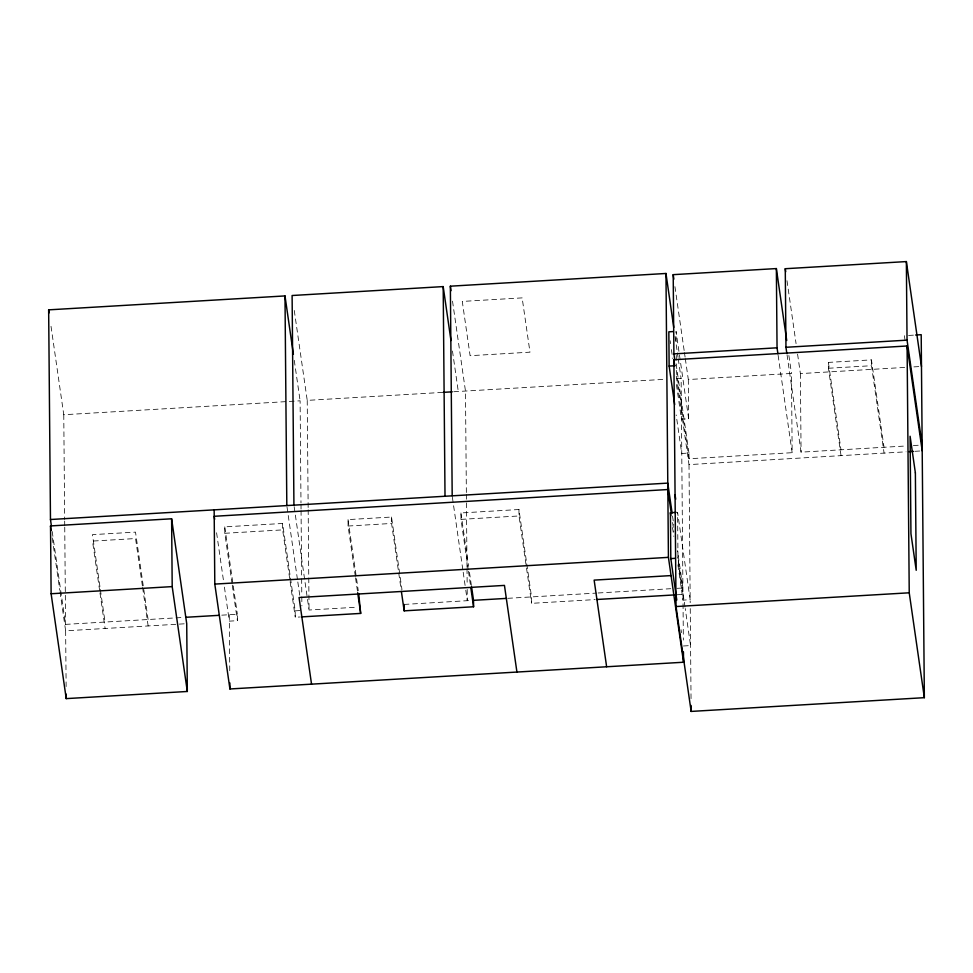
<?xml version="1.0" encoding="UTF-8"?>
<svg xmlns="http://www.w3.org/2000/svg" width="973" height="973" viewBox="0 0 973 973"><rect width="100%" height="100%" fill="white"/><g stroke="black" fill="none" stroke-linecap="round" stroke-linejoin="round"><path stroke-width="0.73" stroke-dasharray="4.87 3.65" d="M908.587 335.43L914.194 335.101M841.037 455.644L828.437 368.256L828.388 362.406L871.443 359.876L884.031 447.264M828.437 368.256L871.492 365.714L884.092 453.114M51.022 326.332L63.768 414.729L300.11 400.803L300.985 502.968M294.272 310.484L307.225 400.377L443.189 392.362M453.771 391.742L665.994 379.239M676.551 378.606L681.136 378.339L683.35 640.076M685.296 358.551L688.325 379.531L791.475 373.45L792.156 452.688L689.006 458.757L676.271 370.372M797.58 354.111L800.39 373.596L904.829 367.429M913.902 366.894L921.48 366.456M688.325 379.531L688.665 418.791L681.428 419.217L676.308 383.666M689.006 458.757L688.957 453.053L681.732 453.479L676.174 414.96M787.035 354.78L801.071 452.153L906.033 445.975M913.355 445.537L919.23 445.196M676.271 376.21L689.006 464.608L906.082 451.813M914.875 451.302L920.738 450.949M232.061 583.654L224.812 533.289L224.751 526.867L282.608 523.462L295.196 610.849L295.257 617.271L299.708 617.004M355.34 576.381L348.079 526.028L348.03 519.606L391.523 517.04L401.983 589.614M468.244 569.728L460.983 519.375L460.922 512.953L518.95 509.524L531.538 596.911L531.599 603.333L595.16 599.587M224.812 533.289L282.656 529.884L289.918 580.236M348.079 526.028L391.584 523.462L401.192 590.112M460.983 519.375L518.998 515.958L531.599 603.333M52.201 531.489L65.58 624.374L184.177 617.393M221.759 615.167L237.351 614.255L237.4 620.677L229.324 621.151L224.143 585.199M295.196 610.849L301.922 610.448M294.15 506.653L309.049 610.022L357.59 607.164M404.123 604.428L471.029 600.475M507.736 598.322L596.619 593.08M598.14 592.983L670.786 588.701M676.843 588.349L682.949 587.984L677.5 550.536M60.022 591.852L65.641 630.808L177.828 624.192M179.312 624.107L186.719 623.669M676.904 594.771L682.949 594.418L677.561 556.957M683.399 645.987L690.575 645.573L685.235 608.539M904.379 335.673L905.206 341.414M828.388 362.406L840.988 449.806M786.999 280.698L796.072 343.627M788.884 355.473L791.475 373.45M778.12 355.303L792.156 452.688M674.934 286.634L684.226 351.058M684.433 352.554L685.089 357.055M688.665 418.791L676.065 331.392L676.162 341.815M675.031 336.39L677.196 351.375M677.403 352.871L678.059 357.371M678.266 358.867L681.076 378.351M688.957 453.053L676.369 365.653L676.271 355.23M670.117 340.708L670.543 343.664M671.394 349.599L672.684 358.478M672.538 516.079L673.827 525.067M685.028 607.055L677.986 558.174L677.585 512.309L690.173 599.709L682.997 600.122L677.451 561.616M672.586 522.501L673.888 531.489M672.538 527.548L673.827 536.427M681.051 629.701L681.477 632.657M452.518 301.156L465.471 391.049L466.359 492.837M452.469 351.022L458.295 391.474M460.922 512.953L468.609 566.274M469.46 572.197L471.382 585.527M468.451 571.212L470.373 584.542M452.396 497.325L462.978 570.737M463.197 572.233L465.568 588.714M465.787 590.21L467.295 600.706L467.174 587.023M348.03 519.606L358.271 590.696M355.546 577.865L357.468 591.195M294.272 360.351L300.11 400.803M287.023 507.067L297.604 580.48M297.823 581.988L299.769 595.464M290.136 581.72L295.257 617.271M224.751 526.867L237.351 614.255M232.279 585.138L237.4 620.677M216.59 532.766L223.936 583.703M148.103 619.509L135.502 532.122L92.459 534.651L100.134 587.984M142.399 585.941L135.563 538.543L92.508 541.085L99.769 591.45M142.605 587.424L148.151 625.943M100.353 589.468L105.048 622.051M99.976 592.922L105.108 628.473M52.25 537.911L59.815 590.356M871.443 359.876L871.492 365.714M800.39 373.596L801.071 452.153M689.006 464.608L690.198 602.664M690.258 608.587L691.049 699.453M518.95 509.524L518.998 515.958M466.371 494.357L467.004 567.283M467.016 568.804L467.162 585.503M391.523 517.04L391.584 523.462M307.225 400.377L308.161 508.247M308.173 509.767L309.049 610.022M301.01 504.476L301.046 509.025M301.058 510.533L301.63 577.147M301.654 578.655L301.788 595.306M301.8 596.826L301.885 605.911M282.608 523.462L282.656 529.884M229.275 614.729L229.762 670.884M63.768 414.729L64.668 519.558M64.68 521.078L64.729 525.627M64.741 527.147L65.58 624.374M65.641 630.808L66.128 686.561M522.148 297.884L462.284 301.423L470.105 355.692L529.981 352.165L522.148 297.884"/><path stroke-width="1.46" d="M51.338 525.493L50.474 519.509L48.65 309.852L284.992 295.926L293.408 354.354M450.961 340.538L443.189 286.597L292.107 295.512L293.931 505.157M452.19 495.829L450.365 286.184L665.97 273.474L673.742 327.402M674.763 359.876L673.9 353.892L673.207 274.654L776.357 268.572L786.719 340.489M785.965 347.422L785.272 268.718L906.362 261.579L921.48 366.456M673.182 331.562L668.84 331.817L669.132 366.079L674.69 404.598M915.593 335.016L921.2 334.688L924.35 697.677L691.146 711.421L676.04 606.544L673.888 359.73L907.091 345.987L922.209 450.864M673.9 353.892L777.05 347.811L777.914 353.807M922.161 445.026L907.043 340.149L785.953 347.288L786.816 353.272M669.132 366.079L674.921 365.739M443.189 392.362L452.263 391.827M909.013 451.642L913.416 451.387M50.474 519.509L667.782 483.119L672.1 513.087M50.523 525.931L171.613 518.791L186.719 623.669L187.315 691.475L66.225 698.614L51.119 593.749L50.523 525.931L51.168 530.419M676.782 600.073L670.811 558.599L670.409 512.735L676.15 512.394M51.119 593.749L172.197 586.61L187.315 691.475M214.802 584.092L668.427 557.359L683.545 662.236L229.92 688.969L214.802 584.092L214.157 509.852M670.811 558.599L675.116 558.344M671.054 575.59L594.138 580.115L606.629 666.76M185.685 617.296L218.755 615.35M471.601 586.999L473.523 600.329L506.252 598.407M301.204 616.918L360.679 613.416L358.696 593.664M401.399 591.596L404.172 610.849L473.571 606.763L473.523 600.329M596.68 599.502L675.384 594.868M676.04 606.544L909.232 592.8L924.35 697.677M785.272 268.718L785.71 271.71M673.207 274.654L673.851 279.142M673.888 359.73L674.751 365.726M675.067 494.831L675.7 499.198M671.297 513.513L667.843 489.541L214.218 516.286L214.644 519.278M670.409 512.735L670.835 515.69M516.931 672.051L504.452 585.405L299.052 597.507L311.542 684.153M450.365 286.184L451.01 290.672M470.798 587.51L473.571 606.763M357.687 592.679L360.679 613.416M48.65 309.852L49.088 312.856M906.362 261.579L907.043 340.149M907.091 345.987L909.232 592.8M776.357 268.572L777.05 347.811M691.098 705.437L691.146 711.421M683.447 651.898L683.545 662.236M665.97 273.474L668.427 557.359M443.189 286.597L445.014 496.254M404.123 604.428L404.172 610.849M284.992 295.926L286.816 505.571M229.871 682.937L229.92 688.969M171.613 518.791L172.197 586.61M66.188 694.102L66.225 698.614M915.374 472.854L910.096 436.257L910.947 533.703L916.213 570.3L915.374 472.854"/></g></svg>
